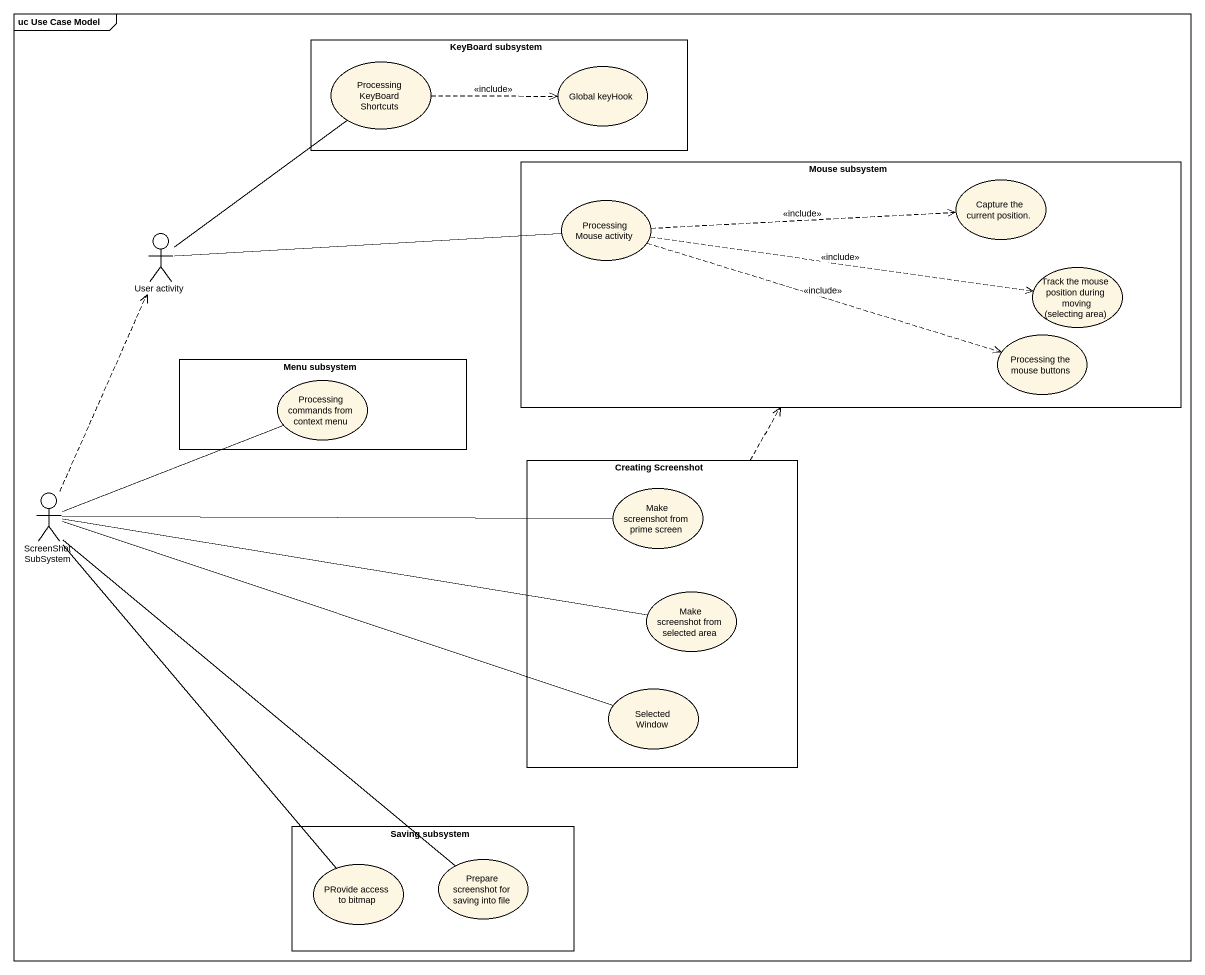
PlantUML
@startuml
mainframe uc Use Case Model
rectangle "KeyBoard subsystem" as KeyBoard_subsystem {
  usecase "Processing KeyBoard Shortcuts" as Processing_KeyBoard
  usecase "Global keyHook" as Global_keyHook
}
rectangle "Mouse subsystem" as Mouse_subsystem {
  usecase "Capture the current position." as Capture_the_current_position
  usecase "Processing Mouse activity" as Processing_Mouse_activity
  usecase "Track the mouse position during moving (selecting area)" as Track_the_mouse_position
  usecase "Processing the mouse buttons" as Processing_the_mouse_buttons
}
actor "User activity" as User_activity
rectangle "Menu subsystem" as Menu_subsystem {
  usecase "Processing commands from context menu" as Processing_commands_from
}
rectangle "Creating Screenshot" as Creating_Screenshot {
  usecase "Make screenshot from prime screen" as Make_screenshot_from_prime
  usecase "Make screenshot from selected area" as Make_screenshot_from
  usecase "Selected Window" as Selected_Window
}
actor "ScreenShot SubSystem" as ScreenShot_SubSystem
rectangle "Saving subsystem" as Saving_subsystem {
  usecase "PRovide access to bitmap" as PRovide_access_to_bitmap
  usecase "Prepare screenshot for saving into file" as Prepare_screenshot_for
}
Processing_KeyBoard .right.> Global_keyHook : <<include>>
User_activity -up- Processing_KeyBoard
User_activity -right- Processing_Mouse_activity
Processing_Mouse_activity .right.> Capture_the_current_position : <<include>>
Processing_Mouse_activity .right.> Track_the_mouse_position : <<include>>
Processing_Mouse_activity .right.> Processing_the_mouse_buttons : <<include>>
Creating_Screenshot .up.> Mouse_subsystem
ScreenShot_SubSystem .up.> User_activity
ScreenShot_SubSystem -right- Processing_commands_from
ScreenShot_SubSystem -right- Make_screenshot_from_prime
ScreenShot_SubSystem -right- Make_screenshot_from
ScreenShot_SubSystem -right- Selected_Window
ScreenShot_SubSystem -- PRovide_access_to_bitmap
ScreenShot_SubSystem -- Prepare_screenshot_for
@enduml
